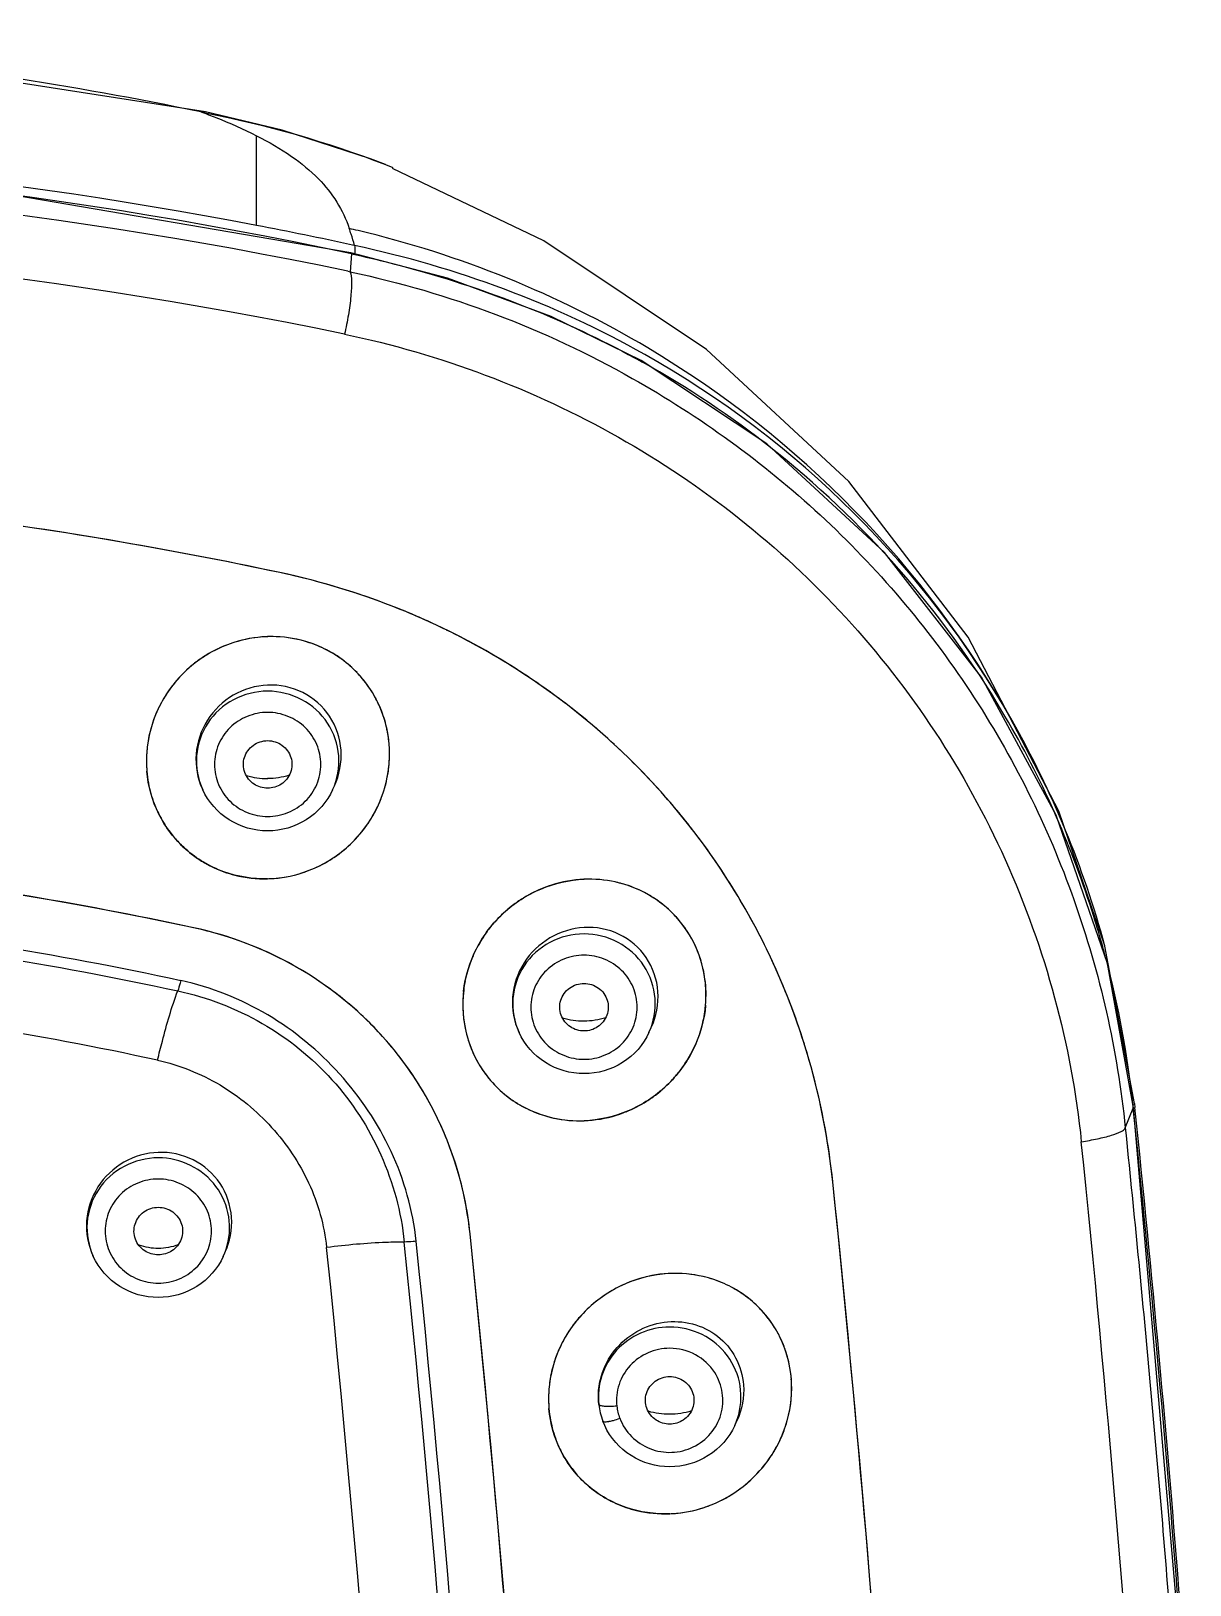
# Model space of a CAD drawing. Extents: x 0 to 3160, y 0 to 2315.
# Drawn here: x 1205.96 to 1225.03, y 1038.44 to 1064.01 of the extents above; entities that cross this region are included whole.
import ezdxf

# ---------------------------------------------------------------- set-up
doc = ezdxf.new("R2010")
doc.units = 0
doc.header["$LTSCALE"] = 10
doc.header["$MEASUREMENT"] = 0
doc.layers.add('DEF_LAYER_ASSEM_MEMBER', color=7, linetype='CONTINUOUS')

msp = doc.modelspace()

# ---------------------------------------------------------------- linework, layer by layer
at = {"layer": 'DEF_LAYER_ASSEM_MEMBER', "color": 9, "linetype": 'Continuous'}
for p, q in [((1208.828, 1062.68), (1208.754, 1062.677)), ((1209.668, 1060.809), (1209.669, 1062.286)), ((1211.282, 1060.48), (1211.251, 1060.487)), ((1211.234, 1060.341), (1211.212, 1060.048)), ((1211.223, 1060.356), (1211.234, 1060.341)), ((1211.174, 1060.055), (1211.212, 1060.047)), ((1215.994, 1058.574), (1216.019, 1058.56)), ((1216.019, 1058.56), (1215.999, 1058.585)), ((1223.967, 1045.959), (1224.098, 1046.287)), ((1224.099, 1046.292), (1224.098, 1046.287)), ((1215.399, 1041.064), (1215.399, 1041.063))]:
    msp.add_line(p, q, dxfattribs=at)
at = {"layer": 'DEF_LAYER_ASSEM_MEMBER', "color": 7, "linetype": 'Continuous'}
for p, q in [((1211.79, 1061.81), (1211.913, 1061.761)), ((1212.813, 1059.94), (1211.223, 1060.356)), ((1218.07, 1057.213), (1215.999, 1058.586)), ((1208.783, 1051.525), (1208.778, 1051.534)), ((1210.922, 1051.525), (1210.951, 1051.587)), ((1223.673, 1048.665), (1222.829, 1051.106)), ((1224.118, 1046.36), (1223.631, 1048.953)), ((1223.641, 1048.771), (1223.649, 1048.742)), ((1224.099, 1046.293), (1223.673, 1048.665)), ((1213.989, 1047.53), (1213.985, 1047.538)), ((1216.128, 1047.53), (1216.165, 1047.61)), ((1224.099, 1046.293), (1224.099, 1046.292)), ((1225.03, 1035.586), (1224.099, 1046.292)), ((1224.118, 1046.36), (1224.125, 1046.296)), ((1206.983, 1043.847), (1206.976, 1043.861)), ((1209.122, 1043.847), (1209.15, 1043.907)), ((1215.399, 1041.064), (1215.367, 1041.138)), ((1215.399, 1041.063), (1215.398, 1041.064)), ((1217.539, 1041.063), (1217.575, 1041.141))]:
    msp.add_line(p, q, dxfattribs=at)
for points in [[(1208.828, 1062.68), (1202.51, 1063.662), (1195.862, 1064.007), (1189.206, 1063.663)], [(1211.79, 1061.81), (1211.544, 1061.904), (1210.092, 1062.375), (1208.828, 1062.68)], [(1211.223, 1060.356), (1205.242, 1061.381), (1198.985, 1061.915), (1192.693, 1061.914), (1186.44, 1061.378), (1180.482, 1060.356)], [(1223.631, 1048.955), (1222.873, 1051.172), (1221.379, 1054.033), (1219.417, 1056.596), (1217.077, 1058.769), (1214.395, 1060.556), (1211.907, 1061.746)], [(1215.999, 1058.585), (1214.52, 1059.313), (1212.813, 1059.94)], [(1222.829, 1051.106), (1221.6, 1053.377), (1220.002, 1055.43), (1218.07, 1057.213)]]:
    msp.add_lwpolyline(points, dxfattribs=at)
at = {"layer": 'DEF_LAYER_ASSEM_MEMBER', "color": 9, "linetype": 'Continuous'}
for centre, radius, start, end in [((1205.238, 1044.241), 18.768, 78.9839, 79.201), ((1195.852, 988.519), 73.45, 77.91226, 102.08774), ((1195.856, 986.806), 74.834, 78.18892, 101.81697), ((1195.937, 989.554), 72.567, 77.81716, 79.09337), ((1207.469, 1044.439), 16.739, 76.631, 77.1434), ((1208.227, 1059.668), 3.161, 18.4245, 20.1732), ((1207.402, 1044.149), 17.037, 59.2668, 76.6366), ((1195.856, 985.476), 75.111, 78.27602, 101.73002), ((1208.118, 1059.633), 3.276, 14.9977, 18.413), ((1208.223, 1044.775), 15.965, 29.609, 60.6091), ((1207.599, 1044.476), 16.655, 29.4443, 59.2742), ((899.598, 1012.674), 326.237, 4.46985, 5.91379), ((1208.094, 1044.322), 1.132, 335.2008, 341.6146), ((900.778, 1011.869), 312.985, 0.19443, 5.90768), ((900.231, 1011.836), 313.729, 0.0503, 5.90222), ((1216.437, 1041.48), 0.844, 186.5136, 200.6266), ((1216.511, 1041.538), 1.132, 335.2008, 341.6146)]:
    msp.add_arc(centre, radius, start, end, dxfattribs=at)
at = {"layer": 'DEF_LAYER_ASSEM_MEMBER', "color": 7, "linetype": 'Continuous'}
for centre, radius, start, end in [((1195.853, 988.719), 73.402, 79.15119, 100.88556), ((1208.17, 1044.49), 16.112, 51.6918, 60.8463), ((1208.376, 1044.766), 15.767, 51.1745, 51.6573), ((1208.333, 1044.708), 15.839, 30.0289, 51.1848), ((1195.855, 988.165), 68.422, 78.02219, 101.98235), ((1196.009, 989.199), 67.378, 77.96824, 82.83375), ((1207.558, 1043.381), 11.979, 67.8795, 77.969), ((1207.632, 1043.577), 11.77, 63.9654, 67.8551), ((1207.678, 1043.67), 11.666, 57.6669, 63.9684), ((1209.932, 1051.964), 2.082, 111.2645, 123.1106), ((1209.921, 1051.988), 2.056, 107.7201, 111.2452), ((1209.921, 1051.989), 2.055, 92.6357, 107.7142), ((1209.916, 1052.047), 1.996, 91.8248, 92.5731), ((1209.916, 1052.039), 2.005, 76.0795, 91.8094), ((1209.926, 1052.089), 1.953, 70.3848, 76.0185), ((1209.93, 1052.1), 1.943, 60.0215, 70.3867), ((1209.938, 1051.957), 2.091, 128.6897, 138.4228), ((1209.932, 1051.964), 2.083, 123.1268, 128.6903), ((1209.941, 1052.121), 1.919, 53.478, 59.9917), ((1209.942, 1052.122), 1.917, 43.9183, 53.4782), ((1209.923, 1051.971), 2.071, 138.4425, 144.6917), ((1209.954, 1052.135), 1.899, 37.1744, 43.8936), ((1207.741, 1043.772), 11.546, 52.7256, 57.658), ((1209.922, 1051.972), 2.069, 144.6904, 153.8567), ((1209.942, 1052.126), 1.915, 27.8351, 37.1675), ((1209.896, 1051.985), 2.041, 153.8744, 160.2158), ((1209.943, 1052.127), 1.913, 21.0281, 27.8184), ((1209.916, 1052.117), 1.942, 11.8912, 21.0169), ((1207.802, 1043.852), 11.446, 47.3439, 52.7262), ((1209.889, 1051.988), 2.033, 160.2158, 169.2863), ((1208.183, 1044.652), 15.998, 17.4126, 29.9343), ((1208.143, 1044.743), 16.05, 15.2082, 29.5686), ((1209.855, 1051.995), 1.998, 169.3049, 177.2523), ((1209.905, 1052.115), 1.953, 4.1841, 11.877), ((1209.841, 1051.995), 1.985, 175.8572, 180.4486), ((1209.844, 1051.996), 1.987, 177.2578, 184.7983), ((1209.867, 1052.113), 1.991, 355.2038, 4.1732), ((1209.87, 1052.113), 1.988, 355.1691, 0.5368), ((1209.888, 1052.113), 1.97, 0.5468, 4.1993), ((1207.855, 1043.912), 11.365, 41.5182, 47.3361), ((1209.829, 1051.996), 1.972, 180.4561, 184.8212), ((1209.825, 1051.995), 1.968, 184.8198, 190.6237), ((1209.826, 1052.119), 2.033, 340.2041, 350.9132), ((1209.846, 1052.115), 2.012, 350.9384, 355.1721), ((1209.802, 1051.991), 1.945, 190.6314, 200.9527), ((1209.847, 1052.91), 1.202, 253.3854, 270.2719), ((1209.791, 1051.988), 1.933, 200.9696, 207.6946), ((1209.799, 1052.129), 2.061, 333.9509, 340.2024), ((1207.896, 1043.949), 11.31, 36.9135, 41.5169), ((1209.778, 1051.981), 1.919, 207.7121, 217.0787), ((1209.787, 1052.136), 2.075, 324.7104, 333.9324), ((1209.777, 1051.981), 1.918, 217.0839, 223.715), ((1209.773, 1052.147), 2.093, 308.6856, 318.5393), ((1209.775, 1052.144), 2.089, 318.5595, 324.7131), ((1195.855, 989.603), 61.003, 77.9075, 102.09736), ((1209.776, 1051.981), 1.917, 223.7405, 233.3756), ((1209.774, 1052.145), 2.091, 303.2628, 308.6864), ((1207.899, 1043.953), 11.306, 30.1159, 36.9049), ((1209.782, 1051.989), 1.928, 233.3746, 239.7881), ((1209.787, 1051.999), 1.939, 239.8181, 250.2994), ((1209.781, 1052.136), 2.079, 290.1794, 303.2473), ((1195.969, 990.38), 60.22, 77.85925, 83.45685), ((1209.791, 1052.012), 1.952, 250.2967, 255.7835), ((1209.799, 1052.052), 1.993, 255.8502, 271.5327), ((1209.798, 1052.068), 2.008, 271.5404, 272.6935), ((1209.794, 1052.102), 2.043, 272.7589, 287.7649), ((1209.793, 1052.107), 2.048, 287.767, 290.1483), ((1215.152, 1047.983), 2.07, 92.5756, 107.6259), ((1215.146, 1048.046), 2.007, 77.6859, 92.4956), ((1215.146, 1048.049), 2.004, 77.7027, 92.5063), ((1215.155, 1048.099), 1.953, 76.7356, 77.6258), ((1215.157, 1048.107), 1.945, 75.9683, 76.7355), ((1215.158, 1048.112), 1.94, 72.4254, 75.968), ((1215.167, 1047.944), 2.112, 112.5081, 122.5559), ((1215.155, 1047.971), 2.083, 107.6188, 112.4948), ((1215.163, 1048.125), 1.926, 61.1087, 72.4308), ((1215.179, 1048.156), 1.892, 55.3163, 61.0735), ((1215.175, 1047.934), 2.125, 128.1446, 137.35), ((1215.168, 1047.942), 2.114, 122.5631, 128.1423), ((1215.181, 1048.159), 1.888, 45.2734, 55.3138), ((1215.197, 1048.176), 1.864, 39.1354, 45.2521), ((1207.905, 1043.957), 11.299, 26.4775, 30.1154), ((1207.381, 1043.429), 5.957, 66.0683, 77.8532), ((1215.157, 1047.95), 2.101, 137.3605, 143.0867), ((1215.184, 1048.166), 1.88, 29.2169, 39.1196), ((1208.187, 1044.652), 15.994, 15.5504, 17.4142), ((1215.155, 1047.953), 2.097, 143.0904, 152.498), ((1215.187, 1048.169), 1.876, 23.3074, 29.209), ((1207.86, 1043.937), 11.347, 18.7428, 26.4667), ((1207.421, 1043.527), 5.852, 60.265, 66.0371), ((1215.108, 1047.976), 2.046, 157.934, 168.9864), ((1215.123, 1047.97), 2.061, 152.5101, 157.9312), ((1215.154, 1048.155), 1.912, 12.6024, 23.2772), ((1208.204, 1044.657), 15.976, 14.9233, 15.5501), ((1208.026, 1044.614), 16.16, 6.1849, 14.7997), ((1207.445, 1043.569), 5.803, 54.1266, 60.265), ((1215.144, 1048.153), 1.922, 7.6949, 12.6064), ((1207.47, 1043.605), 5.76, 46.1679, 54.1168), ((1215.048, 1047.988), 1.984, 173.0081, 184.7768), ((1215.05, 1047.987), 1.986, 173.7106, 175.6542), ((1215.063, 1047.986), 1.999, 169.0128, 173.0044), ((1215.093, 1048.148), 1.974, 355.1911, 7.6428), ((1215.125, 1048.15), 1.941, 4.4457, 6.5562), ((1215.088, 1048.148), 1.978, 355.1868, 4.4229), ((1215.04, 1047.988), 1.976, 175.6484, 184.7893), ((1215.073, 1048.149), 1.993, 352.7574, 355.1957), ((1207.504, 1043.642), 5.709, 42.0587, 46.162), ((1215.007, 1047.985), 1.943, 184.8077, 187.5812), ((1214.999, 1047.984), 1.935, 187.5842, 191.5093), ((1215.019, 1048.159), 2.049, 337.6535, 351.158), ((1215.066, 1048.15), 2.001, 351.2081, 352.7565), ((1207.5, 1043.641), 5.713, 29.9327, 42.0388), ((1214.983, 1047.981), 1.918, 191.5017, 203.3717), ((1207.835, 1043.928), 11.373, 16.1272, 18.7434), ((1214.963, 1047.974), 1.897, 203.413, 208.9081), ((1214.968, 1048.183), 2.105, 322.7988, 332.8272), ((1214.989, 1048.172), 2.081, 332.8388, 337.6511), ((1214.952, 1047.968), 1.885, 208.9124, 219.0659), ((1207.683, 1043.889), 11.53, 5.9011, 16.1041), ((1214.952, 1047.969), 1.886, 219.0867, 224.9712), ((1214.953, 1048.195), 2.125, 307.8232, 317.3754), ((1214.955, 1048.193), 2.122, 317.3844, 322.7915), ((1207.524, 1043.657), 5.684, 28.2427, 29.9146), ((1214.953, 1047.97), 1.887, 224.9866, 235.0963), ((1214.959, 1047.98), 1.899, 235.1053, 240.7949), ((1214.953, 1048.196), 2.125, 302.3158, 307.8165), ((1207.492, 1043.641), 5.72, 17.8596, 28.23), ((1214.97, 1048.003), 1.924, 240.8338, 251.9707), ((1214.977, 1048.021), 1.943, 251.9583, 256.4416), ((1214.98, 1048.133), 2.056, 272.1837, 287.2938), ((1214.972, 1048.158), 2.082, 287.2935, 292.0607), ((1214.962, 1048.181), 2.108, 292.0757, 302.3102), ((1208.018, 1044.613), 16.167, 5.944, 6.1873), ((911.306, 1013.663), 314.516, 4.45857, 5.95552), ((1214.975, 1048.015), 1.937, 256.4429, 257.6022), ((1214.985, 1048.07), 1.993, 257.6701, 272.1216), ((1207.425, 1043.623), 5.79, 5.903, 17.8229), ((897.661, 1011.805), 323.209, 3.96611, 5.90824), ((904.762, 1012.336), 316.09, 0.07609, 5.94503), ((896.916, 1011.515), 317.953, 3.96382, 5.90361), ((904.173, 1012.057), 310.68, 0.07705, 5.94181), ((1216.584, 1041.446), 2.124, 112.3628, 123.5999), ((1216.573, 1041.472), 2.096, 108.401, 112.3467), ((1216.569, 1041.484), 2.084, 93.4198, 108.4048), ((1216.563, 1041.55), 2.017, 92.6769, 93.3476), ((1216.563, 1041.555), 2.012, 76.9082, 92.681), ((1216.576, 1041.624), 1.942, 71.396, 76.8296), ((1216.584, 1041.646), 1.919, 60.6324, 71.4022), ((1216.587, 1041.444), 2.128, 129.1938, 138.6734), ((1216.585, 1041.446), 2.124, 123.6135, 129.1974), ((1216.6, 1041.677), 1.883, 54.0525, 60.5962), ((1216.606, 1041.686), 1.873, 44.304, 54.0532), ((1216.566, 1041.463), 2.1, 138.6933, 144.8292), ((1216.622, 1041.702), 1.85, 37.3907, 44.2761), ((1216.612, 1041.695), 1.863, 28.0401, 37.3827), ((1216.557, 1041.469), 2.089, 144.8246, 153.8194), ((1216.613, 1041.696), 1.862, 21.0435, 28.0221), ((1216.52, 1041.488), 2.047, 153.8386, 160.3814), ((1216.581, 1041.684), 1.895, 11.9406, 21.0304), ((1216.501, 1041.495), 2.027, 160.3788, 169.2312), ((1216.564, 1041.681), 1.913, 4.188, 11.9261), ((1216.453, 1041.504), 1.978, 169.2506, 177.3065), ((1216.514, 1041.678), 1.962, 355.2007, 4.1749), ((1216.54, 1041.678), 1.936, 0.7207, 4.4498), ((1216.433, 1041.505), 1.958, 175.6491, 180.481), ((1216.431, 1041.506), 1.956, 177.313, 184.7933), ((1216.516, 1041.679), 1.961, 355.1788, 0.7085), ((1216.414, 1041.505), 1.939, 180.49, 184.8263), ((1216.404, 1041.505), 1.929, 184.8242, 190.6649), ((1216.435, 1041.539), 1.141, 186.5686, 200.5716), ((1216.453, 1041.687), 2.025, 340.3767, 350.819), ((1216.484, 1041.681), 1.993, 350.8496, 355.1831), ((1216.374, 1041.499), 1.898, 190.6704, 201.031), ((1216.359, 1041.494), 1.883, 201.0514, 207.9232), ((1216.389, 1041.714), 2.094, 324.8385, 333.9322), ((1216.411, 1041.702), 2.069, 333.9523, 340.3801), ((1216.345, 1041.487), 1.867, 207.942, 217.3803), ((1216.346, 1041.489), 1.869, 217.387, 224.1271), ((1216.36, 1041.736), 2.13, 309.0977, 318.8008), ((1216.368, 1041.728), 2.119, 318.8212, 324.8444), ((1216.349, 1041.492), 1.873, 224.1554, 233.9271), ((1216.359, 1041.738), 2.133, 303.7244, 309.101), ((1216.36, 1041.508), 1.892, 233.9256, 240.3662), ((1216.37, 1041.528), 1.915, 240.4011, 251.054), ((1216.366, 1041.728), 2.121, 290.9082, 303.7107), ((1216.379, 1041.552), 1.94, 251.0472, 256.4695), ((1216.389, 1041.638), 2.027, 272.2654, 273.5047), ((1216.383, 1041.682), 2.072, 273.5794, 288.4152), ((1216.378, 1041.698), 2.088, 288.4052, 290.8785)]:
    msp.add_arc(centre, radius, start, end, dxfattribs=at)
at = {"layer": 'DEF_LAYER_ASSEM_MEMBER', "color": 9, "linetype": 'Continuous'}
for points, start_tangent, end_tangent in [([(1208.754, 1062.677), (1202.341, 1063.664), (1195.829, 1063.992), (1189.333, 1063.661), (1182.956, 1062.677)], (-0.979435, 0.20176), (-0.979499, -0.201448)), ([(1208.755, 1062.677), (1209.002, 1062.584), (1209.669, 1062.286)], (0.941362, -0.337398), (0.8902, -0.455569)), ([(1208.824, 1062.663), (1211.79, 1061.81)], (0.981573, -0.191086), (0.931322, -0.364196)), ([(1209.669, 1062.286), (1210.247, 1061.944), (1210.689, 1061.575), (1211.194, 1060.758)], (0.891174, -0.453662), (0.307167, -0.951656)), ([(1216.058, 1058.685), (1213.75, 1059.759), (1211.282, 1060.48)], (-0.871053, 0.491188), (-0.977327, 0.211735)), ([(1211.282, 1060.48), (1211.289, 1060.437), (1211.284, 1060.344)], (0.475092, -0.879936), (-0.113182, -0.993574)), ([(1211.234, 1060.341), (1212.482, 1060.026), (1215.994, 1058.574)], (0.977415, -0.21133), (0.874008, -0.485912)), ([(1211.212, 1060.048), (1211.231, 1059.897), (1211.221, 1059.648), (1211.18, 1059.337), (1211.119, 1059.02)], (0.298248, -0.954488), (-0.216973, -0.976178)), ([(1211.212, 1060.048), (1213.606, 1059.346), (1215.853, 1058.293)], (0.977502, -0.210927), (0.871178, -0.490967)), ([(1211.119, 1059.02), (1215.624, 1057.325), (1219.365, 1054.36), (1221.99, 1050.376), (1223.243, 1045.734)], (0.979096, -0.2034), (0.102122, -0.994772)), ([(1215.853, 1058.293), (1218.946, 1056.045), (1221.414, 1053.139), (1223.12, 1049.718), (1223.967, 1045.959)], (0.871178, -0.490967), (0.101765, -0.994808)), ([(1209.852, 1053.146), (1209.291, 1053.006), (1208.866, 1052.62), (1208.682, 1052.083), (1208.783, 1051.525)], (-1, 0), (0.419343, -0.907828)), ([(1210.922, 1051.525), (1211.023, 1052.083), (1210.839, 1052.62), (1210.414, 1053.006), (1209.852, 1053.146)], (0.419343, 0.907828), (-1, 0)), ([(1209.852, 1052.797), (1209.517, 1052.731), (1209.234, 1052.546), (1209.044, 1052.268), (1208.977, 1051.941), (1209.044, 1051.613), (1209.234, 1051.335), (1209.517, 1051.15), (1209.852, 1051.085)], (-1, 0), (1, 0)), ([(1209.852, 1051.085), (1210.187, 1051.15), (1210.471, 1051.335), (1210.661, 1051.613), (1210.727, 1051.941), (1210.661, 1052.268), (1210.471, 1052.546), (1210.187, 1052.731), (1209.852, 1052.797)], (1, 0), (-1, 0)), ([(1183.333, 1048.214), (1195.84, 1049.544), (1202.156, 1049.209), (1208.372, 1048.215)], (0.977508, 0.210899), (0.977518, -0.210854)), ([(1215.059, 1049.151), (1214.497, 1049.012), (1214.072, 1048.626), (1213.888, 1048.089), (1213.989, 1047.53)], (-1, 0), (0.419343, -0.907828)), ([(1216.128, 1047.53), (1216.229, 1048.089), (1216.045, 1048.626), (1215.62, 1049.012), (1215.059, 1049.151)], (0.419343, 0.907828), (-1, 0)), ([(1215.059, 1048.802), (1214.724, 1048.737), (1214.44, 1048.551), (1214.25, 1048.274), (1214.183, 1047.946), (1214.25, 1047.619), (1214.44, 1047.341), (1214.724, 1047.155), (1215.059, 1047.09)], (-1, 0), (1, 0)), ([(1215.059, 1047.09), (1215.393, 1047.155), (1215.677, 1047.341), (1215.867, 1047.619), (1215.934, 1047.946), (1215.867, 1048.274), (1215.677, 1048.551), (1215.393, 1048.737), (1215.059, 1048.802)], (1, 0), (-1, 0)), ([(1208.042, 1047.075), (1202, 1048.053), (1195.852, 1048.385), (1189.705, 1048.053), (1183.663, 1047.074)], (-0.97749, 0.210981), (-0.977509, -0.210892)), ([(1208.041, 1047.075), (1208.119, 1047.39), (1208.372, 1048.215)], (0.225524, 0.974238), (0.350679, 0.936496)), ([(1208.423, 1048.388), (1208.411, 1048.34), (1208.372, 1048.215)], (-0.227708, -0.973729), (-0.355074, -0.934838)), ([(1208.372, 1048.215), (1209.76, 1047.681), (1210.911, 1046.753), (1211.716, 1045.515), (1212.101, 1044.083)], (0.977509, -0.210895), (0.104619, -0.994512)), ([(1208.041, 1047.075), (1209.068, 1046.667), (1209.918, 1045.969), (1210.527, 1045.055), (1210.823, 1043.993)], (0.975803, -0.21865), (0.106632, -0.994299)), ([(1224.118, 1046.36), (1224.117, 1046.354), (1224.094, 1046.333)], (0.25813, -0.96611), (-0.869721, -0.493543)), ([(1223.243, 1045.734), (1223.51, 1045.782), (1223.74, 1045.84), (1223.898, 1045.902), (1223.967, 1045.959)], (0.989212, 0.14649), (0.439532, 0.898227)), ([(1223.967, 1045.959), (1224.35, 1042.03), (1224.686, 1038.098)], (0.100607, -0.994926), (0.078721, -0.996897)), ([(1224.983, 1012.657), (1224.868, 1020.874), (1223.243, 1045.734)], (-0.00074, 1), (-0.102155, 0.994769)), ([(1208.052, 1045.468), (1207.491, 1045.328), (1207.066, 1044.943), (1206.882, 1044.406), (1206.983, 1043.847)], (-1, 0), (0.419343, -0.907828)), ([(1209.169, 1043.965), (1209.212, 1044.5), (1209.002, 1044.995), (1208.585, 1045.343), (1208.052, 1045.468)], (0.315224, 0.949017), (-1, 0)), ([(1208.052, 1045.119), (1207.717, 1045.054), (1207.434, 1044.868), (1207.244, 1044.591), (1207.177, 1044.263), (1207.244, 1043.936), (1207.434, 1043.658), (1207.717, 1043.472), (1208.052, 1043.407)], (-1, 0), (1, 0)), ([(1208.052, 1043.407), (1208.387, 1043.472), (1208.671, 1043.658), (1208.861, 1043.936), (1208.927, 1044.263), (1208.861, 1044.591), (1208.671, 1044.868), (1208.387, 1045.054), (1208.052, 1045.119)], (1, 0), (-1, 0)), ([(1211.841, 992.756), (1212.399, 1005.379), (1210.823, 1043.993)], (0.065946, 0.997823), (-0.102544, 0.994729)), ([(1212.102, 1044.083), (1211.803, 1044.076), (1210.825, 1043.993)], (-0.999984, -0.005614), (-0.992025, -0.126041)), ([(1212.296, 1044.097), (1212.246, 1044.091), (1212.101, 1044.083)], (-0.991888, -0.127117), (-0.999993, -0.003853)), ([(1216.469, 1042.684), (1215.99, 1042.584), (1215.594, 1042.301), (1215.351, 1041.886), (1215.302, 1041.409)], (-1, 0), (0.112823, -0.993615)), ([(1217.585, 1041.181), (1217.628, 1041.715), (1217.419, 1042.21), (1217.002, 1042.559), (1216.469, 1042.684)], (0.315224, 0.949017), (-1, 0)), ([(1216.469, 1042.335), (1216.112, 1042.26), (1215.817, 1042.049), (1215.635, 1041.74), (1215.599, 1041.384)], (-1, 0), (0.112823, -0.993615)), ([(1217.209, 1041.934), (1216.892, 1042.228), (1216.469, 1042.335)], (-0.541021, 0.841009), (-1, 0)), ([(1215.648, 1041.183), (1215.842, 1040.882), (1216.144, 1040.684), (1216.503, 1040.623), (1216.855, 1040.711), (1217.141, 1040.931), (1217.311, 1041.245), (1217.335, 1041.6), (1217.209, 1041.934)], (0.352575, -0.935783), (-0.541021, 0.841009)), ([(1215.599, 1041.384), (1215.491, 1041.377), (1215.398, 1041.379), (1215.332, 1041.39), (1215.302, 1041.409)], (-0.99415, -0.108004), (-0.401305, 0.915944)), ([(1215.367, 1041.138), (1215.394, 1041.126), (1215.455, 1041.13)], (0.418177, -0.908366), (0.988626, 0.150394)), ([(1215.455, 1041.13), (1215.475, 1041.133), (1215.543, 1041.149)], (0.988626, 0.150394), (0.964967, 0.262371)), ([(1215.543, 1041.149), (1215.648, 1041.183)], (0.964967, 0.262371), (0.940742, 0.339122))]:
    msp.add_spline(points, degree=3, dxfattribs=dict(at, start_tangent=start_tangent, end_tangent=end_tangent))
at = {"layer": 'DEF_LAYER_ASSEM_MEMBER', "color": 7, "linetype": 'Continuous'}
for points, start_tangent, end_tangent in [([(1219.152, 1045.075), (1218.22, 1048.567), (1216.251, 1051.572), (1213.441, 1053.813), (1210.055, 1055.097)], (-0.102857, 0.994696), (-0.978014, 0.208541)), ([(1209.826, 1054.042), (1209.104, 1053.875), (1208.485, 1053.461), (1208.051, 1052.856), (1207.862, 1052.139)], (-0.998987, -0.045), (-0.072166, -0.997393)), ([(1209.852, 1054.043), (1209.826, 1054.042)], (-0.999493, -0.031839), (-0.998109, -0.061477)), ([(1211.853, 1052.258), (1211.66, 1052.971), (1211.215, 1053.555), (1210.583, 1053.929), (1209.852, 1054.043)], (-0.073229, 0.997315), (-0.999493, -0.031839)), ([(1209.852, 1053.246), (1209.287, 1053.08), (1208.861, 1052.67), (1208.675, 1052.11), (1208.778, 1051.534)], (-0.999128, -0.041762), (0.419427, -0.907789)), ([(1210.951, 1051.587), (1211.06, 1052.174), (1210.871, 1052.733), (1210.431, 1053.123), (1209.852, 1053.246)], (0.418993, 0.907989), (-0.999128, -0.041762)), ([(1209.629, 1051.616), (1209.475, 1051.81), (1209.47, 1052.055), (1209.614, 1052.255), (1209.852, 1052.332)], (-0.834959, 0.550312), (1, 0)), ([(1209.852, 1052.332), (1210.09, 1052.255), (1210.235, 1052.055), (1210.229, 1051.81), (1210.076, 1051.616)], (1, 0), (-0.834976, -0.550286)), ([(1209.852, 1050.06), (1209.13, 1050.175), (1208.504, 1050.547), (1208.061, 1051.125), (1207.864, 1051.83)], (-0.999638, -0.026902), (-0.08385, 0.996478)), ([(1209.852, 1050.06), (1210.58, 1050.216), (1211.208, 1050.623), (1211.652, 1051.227), (1211.851, 1051.946)], (0.999638, 0.026902), (0.083564, 0.996502)), ([(1209.852, 1050.847), (1209.217, 1051.031), (1208.783, 1051.525)], (-1, 0), (-0.419196, 0.907896)), ([(1209.852, 1051.549), (1209.629, 1051.616)], (-1, 0), (-0.834959, 0.550312)), ([(1210.206, 1051.762), (1209.852, 1051.708)], (-0.956106, -0.293022), (-0.999987, -0.005138)), ([(1210.076, 1051.616), (1209.852, 1051.549)], (-0.834976, -0.550286), (-1, 0)), ([(1210.922, 1051.525), (1210.488, 1051.031), (1209.852, 1050.847)], (-0.419196, -0.907896), (-1, 0)), ([(1213.076, 1048.205), (1213.287, 1048.907), (1213.732, 1049.494), (1214.349, 1049.891), (1215.059, 1050.051)], (0.109552, 0.993981), (0.99905, 0.043577)), ([(1217.054, 1048.372), (1216.897, 1048.942), (1216.575, 1049.431), (1216.119, 1049.797), (1215.573, 1050.007)], (-0.114205, 0.993457), (-0.976791, 0.214195)), ([(1183.282, 1048.387), (1189.513, 1049.391), (1195.853, 1049.732), (1202.192, 1049.392), (1208.423, 1048.388)], (0.977666, 0.210165), (0.977646, -0.210257)), ([(1213.183, 1044.218), (1212.718, 1045.967), (1211.734, 1047.476), (1210.328, 1048.605), (1208.635, 1049.253)], (-0.102774, 0.994705), (-0.97761, 0.210424)), ([(1215.059, 1049.258), (1214.497, 1049.086), (1214.071, 1048.674), (1213.883, 1048.113), (1213.985, 1047.538)], (-0.998369, -0.057086), (0.419423, -0.907791)), ([(1216.166, 1047.611), (1216.275, 1048.202), (1216.082, 1048.762), (1215.638, 1049.145), (1215.059, 1049.258)], (0.41888, 0.908042), (-0.998369, -0.057086)), ([(1212.297, 1044.097), (1211.884, 1045.575), (1211.036, 1046.849), (1209.853, 1047.82), (1208.423, 1048.388)], (-0.107611, 0.994193), (-0.976528, 0.215391)), ([(1214.835, 1047.622), (1214.682, 1047.815), (1214.676, 1048.06), (1214.821, 1048.261), (1215.059, 1048.337)], (-0.834959, 0.550312), (1, 0)), ([(1215.059, 1048.337), (1215.297, 1048.261), (1215.441, 1048.06), (1215.436, 1047.815), (1215.282, 1047.622)], (1, 0), (-0.834976, -0.550286)), ([(1217.06, 1047.982), (1216.859, 1047.259), (1216.413, 1046.652), (1215.785, 1046.241), (1215.059, 1046.078)], (-0.083579, -0.996501), (-0.999321, -0.036849)), ([(1213.071, 1047.822), (1213.269, 1047.12), (1213.713, 1046.547), (1214.339, 1046.185), (1215.059, 1046.078)], (0.08385, -0.996478), (0.999321, 0.036849)), ([(1215.059, 1047.716), (1214.705, 1047.767)], (-0.999975, -0.007058), (-0.958109, 0.286403)), ([(1215.416, 1047.772), (1215.059, 1047.716)], (-0.956214, -0.292668), (-0.999975, -0.007058)), ([(1215.059, 1046.853), (1214.423, 1047.036), (1213.989, 1047.53)], (-1, 0), (-0.419196, 0.907896)), ([(1215.059, 1047.555), (1214.835, 1047.622)], (-1, 0), (-0.834959, 0.550312)), ([(1215.282, 1047.622), (1215.059, 1047.555)], (-0.834976, -0.550286), (-1, 0)), ([(1216.128, 1047.53), (1215.694, 1047.036), (1215.059, 1046.853)], (-0.419196, -0.907896), (-1, 0)), ([(1208.052, 1045.558), (1207.487, 1045.396), (1207.06, 1044.989), (1206.873, 1044.433), (1206.976, 1043.861)], (-0.999336, -0.03644), (0.419185, -0.907901)), ([(1209.15, 1043.908), (1209.258, 1044.49), (1209.068, 1045.046), (1208.629, 1045.433), (1208.052, 1045.558)], (0.419095, 0.907942), (-0.999336, -0.03644)), ([(1207.829, 1043.939), (1207.675, 1044.132), (1207.67, 1044.377), (1207.814, 1044.578), (1208.052, 1044.654)], (-0.834959, 0.550312), (1, 0)), ([(1208.052, 1044.654), (1208.29, 1044.578), (1208.435, 1044.377), (1208.429, 1044.132), (1208.276, 1043.939)], (1, 0), (-0.834976, -0.550286)), ([(1208.052, 1043.977), (1207.739, 1044.03)], (-0.99999, -0.004447), (-0.943109, 0.332482)), ([(1208.052, 1043.872), (1207.829, 1043.939)], (-1, 0), (-0.834959, 0.550312)), ([(1208.38, 1044.037), (1208.052, 1043.977)], (-0.93807, -0.346445), (-0.99999, -0.004447)), ([(1208.276, 1043.939), (1208.052, 1043.872)], (-0.834976, -0.550286), (-1, 0)), ([(1208.052, 1043.17), (1207.417, 1043.353), (1206.983, 1043.847)], (-1, 0), (-0.419196, 0.907896)), ([(1209.122, 1043.847), (1208.688, 1043.353), (1208.052, 1043.17)], (-0.419196, -0.907896), (-1, 0)), ([(1216.445, 1043.564), (1215.728, 1043.39), (1215.11, 1042.976), (1214.673, 1042.371), (1214.481, 1041.654)], (-0.998286, -0.058523), (-0.075752, -0.997127)), ([(1216.469, 1043.565), (1216.445, 1043.564)], (-0.998909, -0.0467), (-0.996736, -0.080727)), ([(1218.471, 1041.829), (1218.274, 1042.536), (1217.826, 1043.108), (1217.194, 1043.465), (1216.469, 1043.565)], (-0.077601, 0.996984), (-0.998909, -0.0467)), ([(1215.302, 1041.409), (1215.344, 1041.879), (1215.566, 1042.301), (1215.929, 1042.611), (1216.376, 1042.763), (1216.842, 1042.736), (1217.256, 1042.533), (1217.554, 1042.18), (1217.683, 1041.732)], (-0.114403, 0.993434), (0.07516, -0.997171)), ([(1216.245, 1041.154), (1216.092, 1041.348), (1216.086, 1041.593), (1216.231, 1041.793), (1216.469, 1041.87)], (-0.834959, 0.550312), (1, 0)), ([(1216.469, 1041.87), (1216.707, 1041.793), (1216.851, 1041.593), (1216.846, 1041.348), (1216.692, 1041.154)], (1, 0), (-0.834976, -0.550286)), ([(1217.683, 1041.732), (1217.575, 1041.142)], (0.07516, -0.997171), (-0.418691, -0.908129)), ([(1216.469, 1039.612), (1215.751, 1039.716), (1215.125, 1040.074), (1214.68, 1040.642), (1214.482, 1041.342)], (-0.999218, -0.039534), (-0.083819, 0.996481)), ([(1216.469, 1041.249), (1216.118, 1041.298)], (-0.999971, -0.0076), (-0.958818, 0.284022)), ([(1216.469, 1039.612), (1217.193, 1039.775), (1217.821, 1040.186), (1218.269, 1040.792), (1218.47, 1041.514)], (0.999218, 0.039534), (0.083533, 0.996505)), ([(1216.826, 1041.304), (1216.469, 1041.249)], (-0.956214, -0.292668), (-0.999971, -0.0076)), ([(1217.539, 1041.063), (1217.104, 1040.569), (1216.469, 1040.385), (1215.833, 1040.569), (1215.399, 1041.063)], (-0.419196, -0.907896), (-0.419196, 0.907896)), ([(1216.469, 1041.087), (1216.245, 1041.154)], (-1, 0), (-0.834959, 0.550312)), ([(1216.692, 1041.154), (1216.469, 1041.087)], (-0.834976, -0.550286), (-1, 0)), ([(1215.925, 1039.666), (1216.469, 1039.612)], (0.972242, -0.233979), (0.999218, 0.039534))]:
    msp.add_spline(points, degree=3, dxfattribs=dict(at, start_tangent=start_tangent, end_tangent=end_tangent))

doc.saveas('drawing.dxf')
